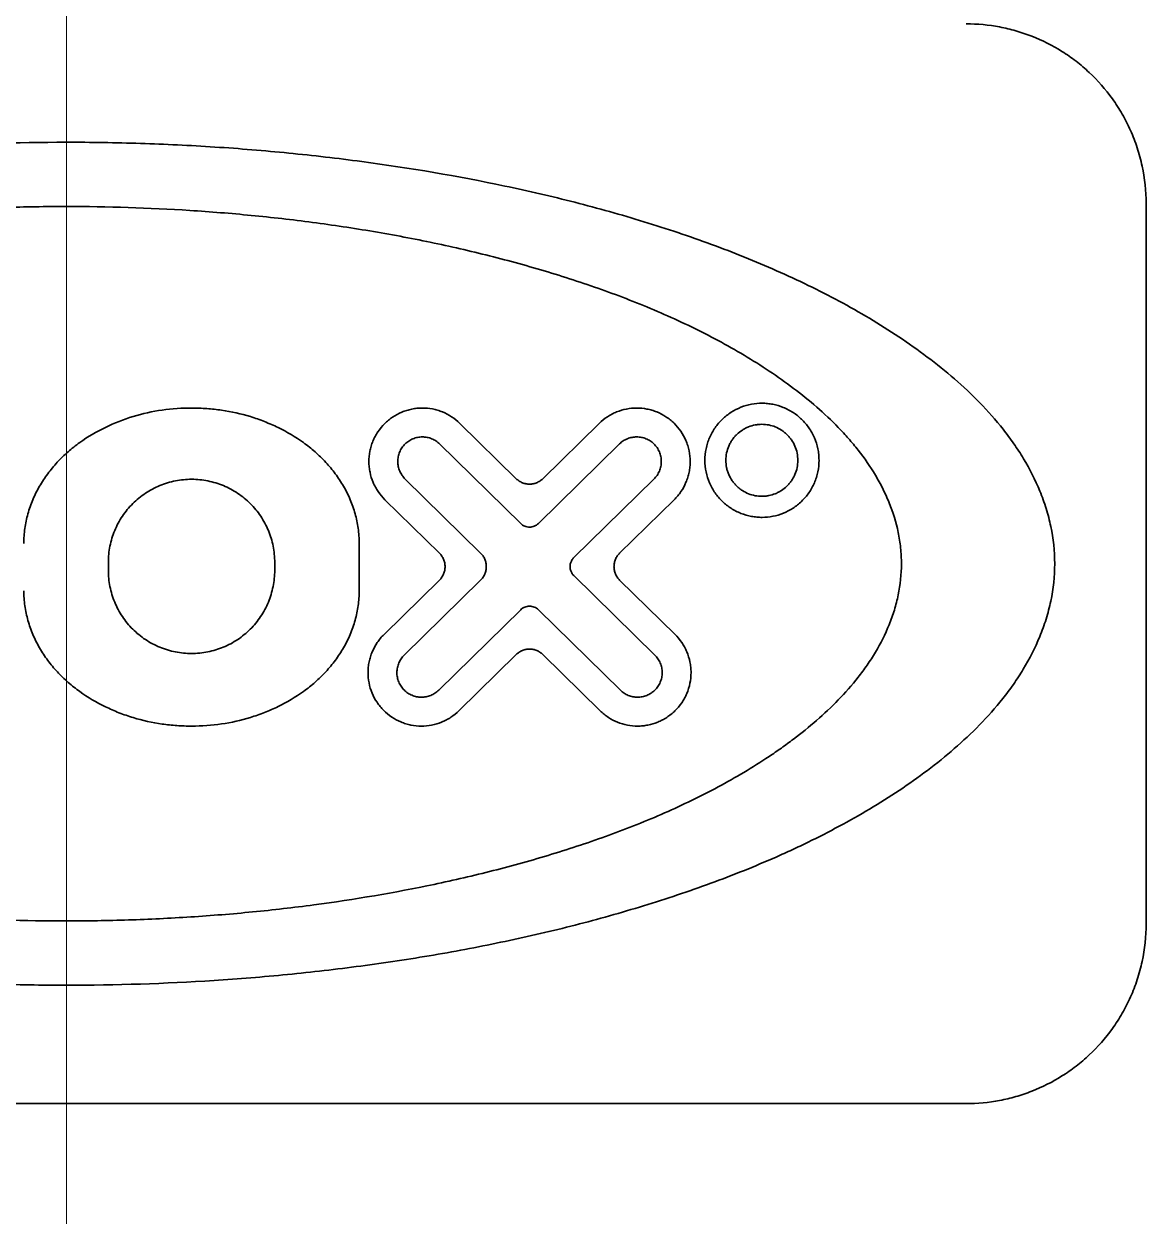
# Model space of a CAD drawing. Extents: x 6327 to 10269, y -393 to 3204.
# Drawn here: x 8708.44 to 8714.67, y 988.7 to 995.33 of the extents above; entities that cross this region are included whole.
import ezdxf

# ---------------------------------------------------------------- set-up
doc = ezdxf.new("R2010")
doc.units = 0
doc.header["$LTSCALE"] = 5
doc.layers.get('0').update_dxf_attribs({"linetype": 'CONTINUOUS', "lineweight": 0})
doc.layers.add('1', color=7, linetype='CONTINUOUS', true_color=0xffffff)

msp = doc.modelspace()

# ---------------------------------------------------------------- linework, layer by layer
at = {"color": 4}
msp.add_line((8708.6729, 1070.8261), (8708.6729, 970.8261), dxfattribs=at)
at = {"layer": '1', "color": 7, "linetype": 'Continuous', "lineweight": 35}
for p, q in [((8714.6729, 994.3261), (8714.6729, 990.3261)), ((8710.8593, 993.1062), (8711.1731, 992.7983)), ((8711.3202, 992.7983), (8711.634, 993.1062)), ((8711.1976, 992.5496), (8710.7469, 992.9917)), ((8711.7464, 992.9917), (8711.2957, 992.5496)), ((8710.5554, 992.7964), (8710.975, 992.3849)), ((8711.4929, 992.3599), (8711.9379, 992.7964)), ((8710.7459, 992.3849), (8710.4431, 992.6819)), ((8712.0502, 992.6819), (8711.7474, 992.3849)), ((8710.3002, 992.1762), (8710.3002, 992.439)), ((8708.9063, 992.2895), (8708.9063, 992.333)), ((8709.8306, 992.333), (8709.8306, 992.2895)), ((8710.4382, 991.9332), (8710.7459, 992.235)), ((8710.975, 992.235), (8710.5506, 991.8187)), ((8711.9427, 991.8187), (8711.4929, 992.26)), ((8711.7474, 992.235), (8712.0551, 991.9332)), ((8710.7421, 991.6235), (8711.1976, 992.0704)), ((8711.2957, 992.0704), (8711.7512, 991.6235)), ((8711.1731, 991.8216), (8710.8544, 991.509)), ((8711.6389, 991.509), (8711.3202, 991.8216)), ((8703.6729, 989.3261), (8713.6729, 989.3261))]:
    msp.add_line(p, q, dxfattribs=at)
for points, knots in [([(8714.6729, 994.3261), (8714.6729, 994.3977), (8714.6653, 994.4675), (8714.647, 994.553), (8714.6428, 994.57), (8714.6337, 994.6038), (8714.6287, 994.6207), (8714.6124, 994.6704), (8714.6, 994.7025), (8714.5722, 994.7647), (8714.5568, 994.7949), (8714.5317, 994.8387), (8714.5229, 994.8531), (8714.5047, 994.8814), (8714.4953, 994.8953), (8714.4468, 994.9628), (8714.4037, 995.0117), (8714.3449, 995.0668), (8714.3329, 995.0776), (8714.3083, 995.0985), (8714.2958, 995.1086), (8714.2578, 995.1378), (8714.2319, 995.1559), (8714.152, 995.2061), (8714.0962, 995.2343), (8714.0085, 995.2686), (8713.9789, 995.2786), (8713.9192, 995.2958), (8713.8891, 995.3029), (8713.7979, 995.3202), (8713.736, 995.3261), (8713.6729, 995.3261)], [0, 0, 0, 0, 0.125, 0.125, 0.15625, 0.15625, 0.1875, 0.1875, 0.25, 0.25, 0.3125, 0.3125, 0.34375, 0.34375, 0.375, 0.375, 0.5, 0.5, 0.53125, 0.53125, 0.5625, 0.5625, 0.625, 0.625, 0.75, 0.75, 0.8125, 0.8125, 0.875, 0.875, 1, 1, 1, 1]), ([(8714.1648, 992.3261), (8714.1648, 992.3968), (8714.1572, 992.4656), (8714.1361, 992.5664), (8714.1275, 992.5997), (8714.1071, 992.6654), (8714.0953, 992.698), (8714.0565, 992.7928), (8714.0259, 992.8525), (8713.9745, 992.9381), (8713.9564, 992.966), (8713.928, 993.0068), (8713.9183, 993.0203), (8713.8985, 993.047), (8713.8884, 993.0602), (8713.8371, 993.1251), (8713.7938, 993.1739), (8713.7033, 993.2669), (8713.6561, 993.311), (8713.5588, 993.3955), (8713.5085, 993.4359), (8713.4054, 993.5137), (8713.3524, 993.5511), (8713.1913, 993.6586), (8713.0806, 993.7241), (8712.8541, 993.8459), (8712.7382, 993.9022), (8712.5014, 994.0069), (8712.3806, 994.0553), (8712.196, 994.1231), (8712.1339, 994.1449), (8712.0086, 994.1869), (8711.9454, 994.2072), (8711.7551, 994.2656), (8711.6273, 994.3014), (8711.3697, 994.3673), (8711.2399, 994.3974), (8710.8479, 994.4802), (8710.5828, 994.5251), (8710.1799, 994.5789), (8710.0447, 994.5945), (8709.7726, 994.6214), (8709.6356, 994.6326), (8709.4288, 994.6461), (8709.3598, 994.65), (8709.222, 994.6567), (8709.1532, 994.6594), (8708.9468, 994.666), (8708.8095, 994.6681), (8708.3981, 994.6681), (8708.1247, 994.6595), (8707.7159, 994.633), (8707.4438, 994.6109), (8707.1726, 994.5797), (8706.9696, 994.5527), (8706.9019, 994.5431), (8706.7668, 994.5227), (8706.6996, 994.5119), (8706.4989, 994.4777), (8706.3665, 994.4525), (8706.1043, 994.3971), (8705.9745, 994.3669), (8705.7177, 994.3012), (8705.5907, 994.2656), (8705.3394, 994.1885), (8705.2152, 994.147), (8704.9698, 994.0571), (8704.8487, 994.0087), (8704.6993, 993.9428), (8704.6696, 993.9293), (8704.6104, 993.9019), (8704.5222, 993.86), (8704.4355, 993.8157), (8704.2645, 993.7238), (8704.1534, 993.6579), (8703.9921, 993.5503), (8703.9396, 993.5131), (8703.8371, 993.4358), (8703.7872, 993.3956), (8703.6904, 993.3117), (8703.6436, 993.2679), (8703.5536, 993.1757), (8703.5106, 993.1273), (8703.4494, 993.0502), (8703.4297, 993.0237), (8703.401, 992.9827), (8703.3916, 992.9688), (8703.3732, 992.9407), (8703.3643, 992.9264), (8703.3209, 992.8545), (8703.29, 992.7945), (8703.2576, 992.7154), (8703.2514, 992.6994), (8703.2396, 992.667), (8703.2341, 992.6505), (8703.2186, 992.6009), (8703.2099, 992.5674), (8703.1886, 992.466), (8703.1809, 992.3969), (8703.1809, 992.3261)], [0, 0, 0, 0, 0.015625, 0.015625, 0.023438, 0.023438, 0.03125, 0.03125, 0.046875, 0.046875, 0.054688, 0.054688, 0.058594, 0.058594, 0.0625, 0.0625, 0.078125, 0.078125, 0.09375, 0.09375, 0.109375, 0.109375, 0.125, 0.125, 0.15625, 0.15625, 0.1875, 0.1875, 0.21875, 0.21875, 0.234375, 0.234375, 0.25, 0.25, 0.28125, 0.28125, 0.3125, 0.3125, 0.375, 0.375, 0.40625, 0.40625, 0.4375, 0.4375, 0.453125, 0.453125, 0.46875, 0.46875, 0.5, 0.5, 0.5625, 0.5625, 0.59375, 0.625, 0.625, 0.640625, 0.640625, 0.65625, 0.65625, 0.6875, 0.6875, 0.71875, 0.71875, 0.75, 0.75, 0.78125, 0.78125, 0.8125, 0.8125, 0.820313, 0.820313, 0.828125, 0.84375, 0.84375, 0.875, 0.875, 0.890625, 0.890625, 0.90625, 0.90625, 0.921875, 0.921875, 0.9375, 0.9375, 0.945312, 0.945312, 0.949219, 0.949219, 0.953125, 0.953125, 0.96875, 0.96875, 0.972656, 0.972656, 0.976562, 0.976562, 0.984375, 0.984375, 1, 1, 1, 1]), ([(8704.0326, 992.3261), (8704.0326, 992.3852), (8704.0388, 992.4428), (8704.0563, 992.5277), (8704.0635, 992.5556), (8704.0804, 992.611), (8704.0902, 992.6385), (8704.1226, 992.7186), (8704.1483, 992.7692), (8704.1917, 992.842), (8704.2069, 992.8658), (8704.239, 992.9123), (8704.2559, 992.9351), (8704.308, 993.0016), (8704.3449, 993.0434), (8704.4221, 993.123), (8704.4623, 993.1608), (8704.5456, 993.2332), (8704.5886, 993.2679), (8704.6548, 993.3179), (8704.6772, 993.3343), (8704.7224, 993.3663), (8704.7452, 993.382), (8704.8601, 993.4586), (8704.9547, 993.5146), (8705.1483, 993.6185), (8705.2474, 993.6664), (8705.4494, 993.7553), (8705.5525, 993.7963), (8705.7097, 993.8537), (8705.7626, 993.8721), (8705.8692, 993.9076), (8705.9227, 993.9246), (8706.0837, 993.9737), (8706.1917, 994.0037), (8706.4093, 994.0592), (8706.5187, 994.0846), (8706.8491, 994.1542), (8707.0721, 994.1919), (8707.4103, 994.2367), (8707.5237, 994.2497), (8707.7517, 994.2721), (8707.8663, 994.2814), (8708.0392, 994.2926), (8708.097, 994.2959), (8708.2124, 994.3014), (8708.27, 994.3037), (8708.4428, 994.3092), (8708.5578, 994.311), (8708.9022, 994.311), (8709.131, 994.3039), (8709.4731, 994.2819), (8709.5869, 994.2727), (8709.8142, 994.2506), (8709.9277, 994.2377), (8710.1542, 994.2078), (8710.2672, 994.1909), (8710.4365, 994.1622), (8710.4928, 994.1521), (8710.6047, 994.1308), (8710.6604, 994.1197), (8710.8268, 994.0846), (8710.9367, 994.0591), (8711.1543, 994.0037), (8711.2622, 993.9737), (8711.4756, 993.9086), (8711.5812, 993.8736), (8711.79, 993.7976), (8711.8932, 993.7566), (8712.0459, 993.6895), (8712.0965, 993.6662), (8712.1964, 993.6177), (8712.2457, 993.5926), (8712.3919, 993.5142), (8712.4869, 993.4579), (8712.6249, 993.3657), (8712.67, 993.3338), (8712.7578, 993.2674), (8712.8007, 993.2328), (8712.8837, 993.1605), (8712.9239, 993.1228), (8712.9817, 993.0631), (8713.0006, 993.0427), (8713.0374, 993.0007), (8713.0554, 992.9791), (8713.1075, 992.9127), (8713.1395, 992.8665), (8713.1829, 992.7937), (8713.1966, 992.7689), (8713.2221, 992.7178), (8713.2341, 992.6916), (8713.2664, 992.6117), (8713.2834, 992.5569), (8713.298, 992.4861), (8713.3006, 992.4718), (8713.3051, 992.4431), (8713.307, 992.4286), (8713.3116, 992.3848), (8713.3132, 992.3555), (8713.3132, 992.3261)], [0, 0, 0, 0, 0.015625, 0.015625, 0.023437, 0.023437, 0.03125, 0.03125, 0.046875, 0.046875, 0.054687, 0.054687, 0.0625, 0.0625, 0.078125, 0.078125, 0.09375, 0.09375, 0.109375, 0.109375, 0.117187, 0.117187, 0.125, 0.125, 0.15625, 0.15625, 0.1875, 0.1875, 0.21875, 0.21875, 0.234375, 0.234375, 0.25, 0.25, 0.28125, 0.28125, 0.3125, 0.3125, 0.375, 0.375, 0.40625, 0.40625, 0.4375, 0.4375, 0.453125, 0.453125, 0.46875, 0.46875, 0.5, 0.5, 0.5625, 0.5625, 0.59375, 0.59375, 0.625, 0.625, 0.65625, 0.65625, 0.671875, 0.671875, 0.6875, 0.6875, 0.71875, 0.71875, 0.75, 0.75, 0.78125, 0.78125, 0.8125, 0.8125, 0.828125, 0.828125, 0.84375, 0.84375, 0.875, 0.875, 0.890625, 0.890625, 0.90625, 0.90625, 0.921875, 0.921875, 0.929688, 0.929688, 0.9375, 0.9375, 0.953125, 0.953125, 0.960938, 0.960938, 0.96875, 0.96875, 0.984375, 0.984375, 0.988281, 0.988281, 0.992188, 0.992188, 1, 1, 1, 1]), ([(8708.4367, 992.439), (8708.4367, 992.467), (8708.4387, 992.4947), (8708.4463, 992.5494), (8708.4519, 992.5764), (8708.4629, 992.6165), (8708.4671, 992.6297), (8708.4763, 992.6561), (8708.4813, 992.6692), (8708.4975, 992.7076), (8708.5099, 992.7323), (8708.5375, 992.7801), (8708.5528, 992.8033), (8708.5778, 992.8369), (8708.5864, 992.8479), (8708.6042, 992.8692), (8708.6316, 992.9005), (8708.6613, 992.9295), (8708.6925, 992.9569), (8708.7031, 992.9658), (8708.7249, 992.983), (8708.7361, 992.9914), (8708.7927, 993.032), (8708.8404, 993.0598), (8708.9394, 993.1078), (8708.9908, 993.128), (8709.1507, 993.1767), (8709.2597, 993.1914), (8709.3986, 993.1912), (8709.4262, 993.1902), (8709.4811, 993.1862), (8709.563, 993.1774), (8709.6432, 993.1595), (8709.7223, 993.1352), (8709.7485, 993.126), (8709.7999, 993.1057), (8709.825, 993.0946), (8709.8987, 993.0586), (8709.9458, 993.0309), (8710.0125, 992.983), (8710.0341, 992.9659), (8710.0654, 992.9384), (8710.0757, 992.9289), (8710.0955, 992.9095), (8710.1052, 992.8996), (8710.1332, 992.8692), (8710.1509, 992.848), (8710.1838, 992.8037), (8710.199, 992.7807), (8710.22, 992.7444), (8710.2266, 992.7321), (8710.239, 992.7073), (8710.2448, 992.6947), (8710.2609, 992.6566), (8710.27, 992.6307), (8710.2847, 992.5776), (8710.2904, 992.5505), (8710.2962, 992.509), (8710.2977, 992.495), (8710.2997, 992.467), (8710.3002, 992.453), (8710.3002, 992.439)], [0, 0, 0, 0, 0.03125, 0.03125, 0.0625, 0.0625, 0.078125, 0.078125, 0.09375, 0.09375, 0.125, 0.125, 0.15625, 0.15625, 0.171875, 0.171875, 0.1875, 0.21875, 0.21875, 0.234375, 0.234375, 0.25, 0.25, 0.3125, 0.3125, 0.375, 0.375, 0.5, 0.5, 0.53125, 0.53125, 0.5625, 0.625, 0.625, 0.65625, 0.65625, 0.6875, 0.6875, 0.75, 0.75, 0.78125, 0.78125, 0.796875, 0.796875, 0.8125, 0.8125, 0.84375, 0.84375, 0.875, 0.875, 0.890625, 0.890625, 0.90625, 0.90625, 0.9375, 0.9375, 0.96875, 0.96875, 0.984375, 0.984375, 1, 1, 1, 1]), ([(8710.4431, 992.6819), (8710.4291, 992.6957), (8710.4166, 992.7106), (8710.4002, 992.7347), (8710.3951, 992.743), (8710.3857, 992.7603), (8710.3814, 992.7692), (8710.3699, 992.7962), (8710.3641, 992.8148), (8710.3582, 992.8436), (8710.3567, 992.8534), (8710.3546, 992.873), (8710.3541, 992.8828), (8710.3539, 992.9121), (8710.3558, 992.9315), (8710.3614, 992.9606), (8710.3638, 992.9702), (8710.3694, 992.9889), (8710.3759, 993.0073), (8710.3842, 993.025), (8710.3934, 993.0423), (8710.3985, 993.0508), (8710.4148, 993.0752), (8710.4271, 993.0902), (8710.4477, 993.1108), (8710.455, 993.1174), (8710.4701, 993.1299), (8710.4779, 993.1357), (8710.5021, 993.1518), (8710.5191, 993.1609), (8710.546, 993.1721), (8710.5552, 993.1754), (8710.5737, 993.1811), (8710.5924, 993.1858), (8710.6114, 993.1887), (8710.6305, 993.1907), (8710.6402, 993.1912), (8710.6693, 993.1913), (8710.6884, 993.1895), (8710.7167, 993.1841), (8710.7261, 993.1818), (8710.7446, 993.1763), (8710.7538, 993.1731), (8710.7806, 993.1622), (8710.7976, 993.1533), (8710.83, 993.1322), (8710.8453, 993.1199), (8710.8593, 993.1062)], [0, 0, 0, 0, 0.0625, 0.0625, 0.09375, 0.09375, 0.125, 0.125, 0.1875, 0.1875, 0.21875, 0.21875, 0.25, 0.25, 0.3125, 0.3125, 0.34375, 0.34375, 0.375, 0.40625, 0.40625, 0.4375, 0.4375, 0.5, 0.5, 0.53125, 0.53125, 0.5625, 0.5625, 0.625, 0.625, 0.65625, 0.65625, 0.6875, 0.71875, 0.71875, 0.75, 0.75, 0.8125, 0.8125, 0.84375, 0.84375, 0.875, 0.875, 0.9375, 0.9375, 1, 1, 1, 1]), ([(8711.634, 993.1062), (8711.6481, 993.12), (8711.6632, 993.1321), (8711.6874, 993.1479), (8711.6957, 993.1528), (8711.7128, 993.1618), (8711.7216, 993.1659), (8711.7484, 993.1767), (8711.7667, 993.1821), (8711.8041, 993.1894), (8711.8234, 993.1912), (8711.8614, 993.1912), (8711.8802, 993.1894), (8711.9082, 993.1839), (8711.9176, 993.1816), (8711.9359, 993.1762), (8711.9449, 993.173), (8711.9713, 993.1623), (8711.9882, 993.1535), (8712.0125, 993.1377), (8712.0204, 993.132), (8712.0354, 993.1199), (8712.0426, 993.1136), (8712.0633, 993.0934), (8712.0759, 993.0786), (8712.0982, 993.046), (8712.1077, 993.0288), (8712.1192, 993.0017), (8712.1227, 992.9925), (8712.1286, 992.9735), (8712.1311, 992.9638), (8712.1372, 992.9345), (8712.1392, 992.9148), (8712.1393, 992.885), (8712.1388, 992.8749), (8712.1369, 992.855), (8712.1339, 992.8353), (8712.129, 992.8161), (8712.1232, 992.7972), (8712.1198, 992.7878), (8712.1082, 992.7603), (8712.0988, 992.7431), (8712.0768, 992.7108), (8712.0642, 992.6956), (8712.0502, 992.6819)], [0, 0, 0, 0, 0.0625, 0.0625, 0.09375, 0.09375, 0.125, 0.125, 0.1875, 0.1875, 0.25, 0.25, 0.3125, 0.3125, 0.34375, 0.34375, 0.375, 0.375, 0.4375, 0.4375, 0.46875, 0.46875, 0.5, 0.5, 0.5625, 0.5625, 0.625, 0.625, 0.65625, 0.65625, 0.6875, 0.6875, 0.75, 0.75, 0.78125, 0.78125, 0.8125, 0.84375, 0.84375, 0.875, 0.875, 0.9375, 0.9375, 1, 1, 1, 1]), ([(8712.221, 992.9008), (8712.221, 992.9225), (8712.2232, 992.9438), (8712.2297, 992.9752), (8712.2324, 992.9856), (8712.2388, 993.0061), (8712.2426, 993.0162), (8712.2552, 993.0455), (8712.2654, 993.064), (8712.2835, 993.0901), (8712.29, 993.0985), (8712.3036, 993.1144), (8712.3179, 993.1296), (8712.3335, 993.1432), (8712.3497, 993.156), (8712.3582, 993.1621), (8712.3843, 993.1788), (8712.4024, 993.188), (8712.4401, 993.203), (8712.4599, 993.2087), (8712.4994, 993.2161), (8712.5193, 993.2179), (8712.5494, 993.2178), (8712.5596, 993.2173), (8712.5796, 993.2153), (8712.5895, 993.2138), (8712.6189, 993.208), (8712.638, 993.2023), (8712.6662, 993.191), (8712.6755, 993.1867), (8712.6934, 993.1773), (8712.7022, 993.1722), (8712.7276, 993.1557), (8712.7436, 993.1431), (8712.766, 993.1214), (8712.7731, 993.1138), (8712.7865, 993.098), (8712.7991, 993.0816), (8712.8102, 993.0639), (8712.8204, 993.0455), (8712.8251, 993.0359), (8712.8378, 993.0065), (8712.8441, 992.9862), (8712.8507, 992.9549), (8712.8523, 992.9443), (8712.8545, 992.9228), (8712.8551, 992.9119), (8712.8551, 992.8793), (8712.853, 992.858), (8712.8465, 992.8266), (8712.8438, 992.8162), (8712.8374, 992.7957), (8712.8337, 992.7856), (8712.8212, 992.7564), (8712.811, 992.738), (8712.7931, 992.712), (8712.7866, 992.7037), (8712.7732, 992.6878), (8712.7591, 992.6727), (8712.7437, 992.6592), (8712.7276, 992.6464), (8712.7192, 992.6403), (8712.6935, 992.6237), (8712.6756, 992.6144), (8712.6382, 992.5993), (8712.6187, 992.5934), (8712.5794, 992.5857), (8712.5595, 992.5838), (8712.5294, 992.5836), (8712.5192, 992.5841), (8712.4991, 992.5859), (8712.4892, 992.5873), (8712.4596, 992.5929), (8712.4403, 992.5984), (8712.4119, 992.6097), (8712.4025, 992.614), (8712.3843, 992.6233), (8712.3754, 992.6284), (8712.3496, 992.6449), (8712.3334, 992.6577), (8712.3108, 992.6794), (8712.3036, 992.6871), (8712.29, 992.703), (8712.2772, 992.7196), (8712.2661, 992.7374), (8712.2558, 992.7559), (8712.2511, 992.7656), (8712.2383, 992.7951), (8712.2319, 992.8154), (8712.2233, 992.8573), (8712.221, 992.879), (8712.221, 992.9008)], [0, 0, 0, 0, 0.03125, 0.03125, 0.046875, 0.046875, 0.0625, 0.0625, 0.09375, 0.09375, 0.109375, 0.109375, 0.125, 0.140625, 0.140625, 0.15625, 0.15625, 0.1875, 0.1875, 0.21875, 0.21875, 0.25, 0.25, 0.265625, 0.265625, 0.28125, 0.28125, 0.3125, 0.3125, 0.328125, 0.328125, 0.34375, 0.34375, 0.375, 0.375, 0.390625, 0.390625, 0.40625, 0.421875, 0.421875, 0.4375, 0.4375, 0.46875, 0.46875, 0.484375, 0.484375, 0.5, 0.5, 0.53125, 0.53125, 0.546875, 0.546875, 0.5625, 0.5625, 0.59375, 0.59375, 0.609375, 0.609375, 0.625, 0.640625, 0.640625, 0.65625, 0.65625, 0.6875, 0.6875, 0.71875, 0.71875, 0.75, 0.75, 0.765625, 0.765625, 0.78125, 0.78125, 0.8125, 0.8125, 0.828125, 0.828125, 0.84375, 0.84375, 0.875, 0.875, 0.890625, 0.890625, 0.90625, 0.921875, 0.921875, 0.9375, 0.9375, 0.96875, 0.96875, 1, 1, 1, 1]), ([(8712.3374, 992.9008), (8712.3374, 992.8871), (8712.3388, 992.8736), (8712.3429, 992.8538), (8712.3446, 992.8473), (8712.3487, 992.8343), (8712.351, 992.828), (8712.359, 992.8095), (8712.3654, 992.7978), (8712.3768, 992.7814), (8712.3809, 992.7761), (8712.3895, 992.766), (8712.3985, 992.7565), (8712.4083, 992.7479), (8712.4185, 992.7398), (8712.4239, 992.736), (8712.4402, 992.7255), (8712.4516, 992.7196), (8712.4754, 992.7102), (8712.4878, 992.7066), (8712.5127, 992.7019), (8712.5253, 992.7007), (8712.5443, 992.7008), (8712.5507, 992.7011), (8712.5633, 992.7023), (8712.5696, 992.7033), (8712.5881, 992.7069), (8712.6002, 992.7104), (8712.618, 992.7176), (8712.6239, 992.7203), (8712.6353, 992.7262), (8712.6408, 992.7294), (8712.6569, 992.7398), (8712.667, 992.7478), (8712.6811, 992.7615), (8712.6856, 992.7663), (8712.6941, 992.7763), (8712.7021, 992.7867), (8712.7091, 992.7978), (8712.7155, 992.8095), (8712.7185, 992.8155), (8712.7265, 992.8341), (8712.7305, 992.8469), (8712.736, 992.8732), (8712.7374, 992.8869), (8712.7374, 992.9143), (8712.7361, 992.9278), (8712.7306, 992.9542), (8712.7265, 992.9672), (8712.716, 992.9918), (8712.7096, 993.0035), (8712.6982, 993.0199), (8712.6942, 993.0251), (8712.6857, 993.0352), (8712.6768, 993.0447), (8712.667, 993.0532), (8712.6568, 993.0613), (8712.6515, 993.0651), (8712.6353, 993.0757), (8712.624, 993.0815), (8712.6004, 993.091), (8712.588, 993.0947), (8712.5632, 993.0995), (8712.5506, 993.1007), (8712.5316, 993.1008), (8712.5252, 993.1005), (8712.5126, 993.0993), (8712.5063, 993.0984), (8712.4877, 993.0949), (8712.4755, 993.0914), (8712.4576, 993.0842), (8712.4517, 993.0816), (8712.4402, 993.0757), (8712.4346, 993.0724), (8712.4184, 993.062), (8712.4082, 993.054), (8712.394, 993.0403), (8712.3894, 993.0354), (8712.3809, 993.0254), (8712.3729, 993.015), (8712.3658, 993.0037), (8712.3594, 992.9921), (8712.3564, 992.986), (8712.3484, 992.9674), (8712.3443, 992.9546), (8712.3389, 992.9282), (8712.3374, 992.9145), (8712.3374, 992.9008)], [0, 0, 0, 0, 0.03125, 0.03125, 0.046875, 0.046875, 0.0625, 0.0625, 0.09375, 0.09375, 0.109375, 0.109375, 0.125, 0.140625, 0.140625, 0.15625, 0.15625, 0.1875, 0.1875, 0.21875, 0.21875, 0.25, 0.25, 0.265625, 0.265625, 0.28125, 0.28125, 0.3125, 0.3125, 0.328125, 0.328125, 0.34375, 0.34375, 0.375, 0.375, 0.390625, 0.390625, 0.40625, 0.421875, 0.421875, 0.4375, 0.4375, 0.46875, 0.46875, 0.5, 0.5, 0.53125, 0.53125, 0.5625, 0.5625, 0.59375, 0.59375, 0.609375, 0.609375, 0.625, 0.640625, 0.640625, 0.65625, 0.65625, 0.6875, 0.6875, 0.71875, 0.71875, 0.75, 0.75, 0.765625, 0.765625, 0.78125, 0.78125, 0.8125, 0.8125, 0.828125, 0.828125, 0.84375, 0.84375, 0.875, 0.875, 0.890625, 0.890625, 0.90625, 0.921875, 0.921875, 0.9375, 0.9375, 0.96875, 0.96875, 1, 1, 1, 1]), ([(8710.7469, 992.9917), (8710.7405, 992.998), (8710.7336, 993.0036), (8710.7224, 993.0109), (8710.7186, 993.0131), (8710.7107, 993.0172), (8710.7066, 993.0191), (8710.6942, 993.0241), (8710.6858, 993.0266), (8710.6684, 993.03), (8710.6594, 993.0308), (8710.6417, 993.0308), (8710.6329, 993.0299), (8710.6198, 993.0272), (8710.6155, 993.0261), (8710.6069, 993.0235), (8710.6028, 993.022), (8710.5905, 993.0169), (8710.5827, 993.0127), (8710.5677, 993.0027), (8710.5608, 992.997), (8710.5514, 992.9876), (8710.5483, 992.9843), (8710.5426, 992.9773), (8710.5399, 992.9737), (8710.5324, 992.9625), (8710.5282, 992.9546), (8710.5214, 992.9379), (8710.5187, 992.9292), (8710.5153, 992.9115), (8710.5144, 992.9026), (8710.5145, 992.889), (8710.5147, 992.8844), (8710.5157, 992.8754), (8710.517, 992.8665), (8710.5193, 992.8578), (8710.5219, 992.8492), (8710.5235, 992.8449), (8710.5288, 992.8324), (8710.5331, 992.8246), (8710.5432, 992.8098), (8710.549, 992.8028), (8710.5554, 992.7964)], [0, 0, 0, 0, 0.0625, 0.0625, 0.09375, 0.09375, 0.125, 0.125, 0.1875, 0.1875, 0.25, 0.25, 0.3125, 0.3125, 0.34375, 0.34375, 0.375, 0.375, 0.4375, 0.4375, 0.5, 0.5, 0.53125, 0.53125, 0.5625, 0.5625, 0.625, 0.625, 0.6875, 0.6875, 0.75, 0.75, 0.78125, 0.78125, 0.8125, 0.84375, 0.84375, 0.875, 0.875, 0.9375, 0.9375, 1, 1, 1, 1]), ([(8711.9379, 992.7964), (8711.9443, 992.8028), (8711.95, 992.8096), (8711.9576, 992.8208), (8711.96, 992.8246), (8711.9643, 992.8326), (8711.9663, 992.8367), (8711.9716, 992.8493), (8711.9743, 992.858), (8711.977, 992.8714), (8711.9777, 992.876), (8711.9786, 992.8851), (8711.9789, 992.8897), (8711.9788, 992.9034), (8711.9779, 992.9125), (8711.9742, 992.9305), (8711.9715, 992.9392), (8711.9644, 992.9559), (8711.96, 992.964), (8711.9498, 992.9788), (8711.944, 992.9857), (8711.9344, 992.9951), (8711.931, 992.998), (8711.9241, 993.0036), (8711.9205, 993.0062), (8711.9094, 993.0134), (8711.9015, 993.0175), (8711.8851, 993.0242), (8711.8768, 993.0266), (8711.8596, 993.03), (8711.8508, 993.0308), (8711.8333, 993.0308), (8711.8246, 993.03), (8711.8074, 993.0266), (8711.7989, 993.0241), (8711.7826, 993.0175), (8711.7748, 993.0134), (8711.7599, 993.0037), (8711.7528, 992.998), (8711.7464, 992.9917)], [0, 0, 0, 0, 0.0625, 0.0625, 0.09375, 0.09375, 0.125, 0.125, 0.1875, 0.1875, 0.21875, 0.21875, 0.25, 0.25, 0.3125, 0.3125, 0.375, 0.375, 0.4375, 0.4375, 0.5, 0.5, 0.53125, 0.53125, 0.5625, 0.5625, 0.625, 0.625, 0.6875, 0.6875, 0.75, 0.75, 0.8125, 0.8125, 0.875, 0.875, 0.9375, 0.9375, 1, 1, 1, 1]), ([(8709.8306, 992.333), (8709.8306, 992.3636), (8709.8276, 992.3937), (8709.8188, 992.438), (8709.8151, 992.4527), (8709.8063, 992.4817), (8709.8012, 992.4962), (8709.7837, 992.5381), (8709.7695, 992.5647), (8709.7444, 992.6023), (8709.7353, 992.6146), (8709.716, 992.6381), (8709.7058, 992.6493), (8709.6739, 992.6812), (8709.6506, 992.7003), (8709.6128, 992.7256), (8709.5997, 992.7335), (8709.5731, 992.7477), (8709.5459, 992.7606), (8709.5176, 992.7708), (8709.4887, 992.7796), (8709.4739, 992.7833), (8709.4292, 992.7922), (8709.3993, 992.7952), (8709.3541, 992.7953), (8709.339, 992.7945), (8709.3087, 992.7916), (8709.2937, 992.7894), (8709.2492, 992.7806), (8709.2204, 992.7719), (8709.1784, 992.7546), (8709.1645, 992.7481), (8709.1377, 992.7338), (8709.1248, 992.7261), (8709.0872, 992.701), (8709.0638, 992.6819), (8709.0205, 992.6388), (8709.0013, 992.6154), (8708.9762, 992.5779), (8708.9684, 992.565), (8708.954, 992.5382), (8708.9474, 992.5243), (8708.93, 992.4823), (8708.9212, 992.4535), (8708.9123, 992.409), (8708.91, 992.394), (8708.907, 992.3636), (8708.9063, 992.3483), (8708.9063, 992.333)], [0, 0, 0, 0, 0.0625, 0.0625, 0.09375, 0.09375, 0.125, 0.125, 0.1875, 0.1875, 0.21875, 0.21875, 0.25, 0.25, 0.3125, 0.3125, 0.34375, 0.34375, 0.375, 0.40625, 0.40625, 0.4375, 0.4375, 0.5, 0.5, 0.53125, 0.53125, 0.5625, 0.5625, 0.625, 0.625, 0.65625, 0.65625, 0.6875, 0.6875, 0.75, 0.75, 0.8125, 0.8125, 0.84375, 0.84375, 0.875, 0.875, 0.9375, 0.9375, 0.96875, 0.96875, 1, 1, 1, 1]), ([(8711.1731, 992.7983), (8711.1781, 992.7935), (8711.1834, 992.7892), (8711.1947, 992.7818), (8711.2008, 992.7786), (8711.2134, 992.7735), (8711.2199, 992.7715), (8711.2331, 992.769), (8711.2399, 992.7683), (8711.2534, 992.7683), (8711.2601, 992.7689), (8711.2734, 992.7715), (8711.2799, 992.7735), (8711.2924, 992.7786), (8711.2984, 992.7817), (8711.3099, 992.7892), (8711.3152, 992.7935), (8711.3202, 992.7983)], [0, 0, 0, 0, 0.125, 0.125, 0.25, 0.25, 0.375, 0.375, 0.5, 0.5, 0.625, 0.625, 0.75, 0.75, 0.875, 0.875, 1, 1, 1, 1]), ([(8711.2957, 992.5496), (8711.2924, 992.5464), (8711.2888, 992.5435), (8711.2813, 992.5386), (8711.2772, 992.5364), (8711.2689, 992.533), (8711.2646, 992.5317), (8711.2557, 992.53), (8711.2512, 992.5296), (8711.2422, 992.5296), (8711.2377, 992.53), (8711.2289, 992.5317), (8711.2245, 992.533), (8711.212, 992.5381), (8711.2042, 992.5431), (8711.1976, 992.5496)], [0, 0, 0, 0, 0.125, 0.125, 0.25, 0.25, 0.375, 0.375, 0.5, 0.5, 0.625, 0.625, 0.75, 0.75, 1, 1, 1, 1]), ([(8710.7459, 992.235), (8710.7509, 992.2399), (8710.7553, 992.2452), (8710.7631, 992.2566), (8710.7664, 992.2628), (8710.7718, 992.2756), (8710.7739, 992.2823), (8710.7767, 992.2959), (8710.7774, 992.303), (8710.7774, 992.3169), (8710.7767, 992.3238), (8710.7739, 992.3376), (8710.7719, 992.3442), (8710.7665, 992.357), (8710.7631, 992.3632), (8710.7553, 992.3747), (8710.7509, 992.38), (8710.7459, 992.3849)], [0, 0, 0, 0, 0.125, 0.125, 0.25, 0.25, 0.375, 0.375, 0.5, 0.5, 0.625, 0.625, 0.75, 0.75, 0.875, 0.875, 1, 1, 1, 1]), ([(8710.975, 992.3849), (8710.9799, 992.3801), (8710.9844, 992.3748), (8710.9921, 992.3633), (8710.9955, 992.3572), (8711.0009, 992.3443), (8711.003, 992.3377), (8711.0057, 992.324), (8711.0064, 992.317), (8711.0064, 992.3031), (8711.0058, 992.2961), (8711.003, 992.2823), (8711.0009, 992.2757), (8710.9956, 992.2629), (8710.9922, 992.2567), (8710.9844, 992.2452), (8710.9799, 992.2399), (8710.975, 992.235)], [0, 0, 0, 0, 0.125, 0.125, 0.25, 0.25, 0.375, 0.375, 0.5, 0.5, 0.625, 0.625, 0.75, 0.75, 0.875, 0.875, 1, 1, 1, 1]), ([(8711.7474, 992.3849), (8711.7425, 992.3801), (8711.7381, 992.3748), (8711.7303, 992.3634), (8711.7269, 992.3573), (8711.7215, 992.3444), (8711.7195, 992.3378), (8711.7167, 992.3241), (8711.7159, 992.317), (8711.7159, 992.303), (8711.7166, 992.2961), (8711.7194, 992.2822), (8711.7215, 992.2756), (8711.7269, 992.2628), (8711.7303, 992.2566), (8711.7381, 992.2451), (8711.7425, 992.2399), (8711.7474, 992.235)], [0, 0, 0, 0, 0.125, 0.125, 0.25, 0.25, 0.375, 0.375, 0.5, 0.5, 0.625, 0.625, 0.75, 0.75, 0.875, 0.875, 1, 1, 1, 1]), ([(8703.1809, 992.3261), (8703.1809, 992.2555), (8703.1886, 992.1866), (8703.2097, 992.0858), (8703.2183, 992.0525), (8703.2387, 991.9868), (8703.2504, 991.9542), (8703.2892, 991.8594), (8703.3198, 991.7997), (8703.3713, 991.7141), (8703.3894, 991.6862), (8703.4178, 991.6454), (8703.4275, 991.6319), (8703.4473, 991.6052), (8703.4574, 991.592), (8703.5086, 991.5271), (8703.552, 991.4783), (8703.6425, 991.3854), (8703.6897, 991.3413), (8703.787, 991.2568), (8703.8372, 991.2163), (8703.9404, 991.1385), (8703.9934, 991.1011), (8704.1545, 990.9936), (8704.2651, 990.9281), (8704.4917, 990.8063), (8704.6076, 990.7501), (8704.8444, 990.6453), (8704.9652, 990.5969), (8705.1498, 990.5291), (8705.2119, 990.5073), (8705.3372, 990.4653), (8705.4004, 990.445), (8705.5907, 990.3866), (8705.7185, 990.3508), (8705.9761, 990.2849), (8706.1059, 990.2548), (8706.4979, 990.172), (8706.7629, 990.1271), (8707.1658, 990.0734), (8707.301, 990.0577), (8707.5732, 990.0308), (8707.7102, 990.0196), (8707.917, 990.0061), (8707.986, 990.0022), (8708.1238, 989.9956), (8708.1926, 989.9928), (8708.399, 989.9862), (8708.5363, 989.9841), (8708.9477, 989.9841), (8709.2211, 989.9927), (8709.6299, 990.0192), (8709.902, 990.0414), (8710.1732, 990.0725), (8710.3763, 990.0995), (8710.444, 990.1091), (8710.579, 990.1295), (8710.6463, 990.1403), (8710.8469, 990.1745), (8710.9793, 990.1998), (8711.2415, 990.2551), (8711.3713, 990.2853), (8711.628, 990.3511), (8711.7551, 990.3866), (8712.0063, 990.4637), (8712.1305, 990.5052), (8712.3759, 990.5951), (8712.4971, 990.6435), (8712.6465, 990.7095), (8712.6762, 990.7229), (8712.7354, 990.7504), (8712.8236, 990.7923), (8712.9102, 990.8365), (8713.0242, 990.8978), (8713.0805, 990.9296), (8713.1914, 990.9958), (8713.2461, 991.0302), (8713.3536, 991.102), (8713.4062, 991.1391), (8713.5087, 991.2165), (8713.5586, 991.2566), (8713.6553, 991.3406), (8713.7022, 991.3843), (8713.7921, 991.4765), (8713.8352, 991.5249), (8713.8963, 991.602), (8713.9161, 991.6285), (8713.9448, 991.6695), (8713.9542, 991.6834), (8713.9725, 991.7116), (8713.9815, 991.7258), (8714.0249, 991.7977), (8714.0557, 991.8578), (8714.0882, 991.9368), (8714.0944, 991.9528), (8714.1061, 991.9852), (8714.1117, 992.0017), (8714.1271, 992.0513), (8714.1359, 992.0848), (8714.1572, 992.1862), (8714.1648, 992.2553), (8714.1648, 992.3261)], [0, 0, 0, 0, 0.015625, 0.015625, 0.023438, 0.023438, 0.03125, 0.03125, 0.046875, 0.046875, 0.054688, 0.054688, 0.058594, 0.058594, 0.0625, 0.0625, 0.078125, 0.078125, 0.09375, 0.09375, 0.109375, 0.109375, 0.125, 0.125, 0.15625, 0.15625, 0.1875, 0.1875, 0.21875, 0.21875, 0.234375, 0.234375, 0.25, 0.25, 0.28125, 0.28125, 0.3125, 0.3125, 0.375, 0.375, 0.40625, 0.40625, 0.4375, 0.4375, 0.453125, 0.453125, 0.46875, 0.46875, 0.5, 0.5, 0.5625, 0.5625, 0.59375, 0.625, 0.625, 0.640625, 0.640625, 0.65625, 0.65625, 0.6875, 0.6875, 0.71875, 0.71875, 0.75, 0.75, 0.78125, 0.78125, 0.8125, 0.8125, 0.820312, 0.820312, 0.828125, 0.84375, 0.84375, 0.859375, 0.859375, 0.875, 0.875, 0.890625, 0.890625, 0.90625, 0.90625, 0.921875, 0.921875, 0.9375, 0.9375, 0.945312, 0.945312, 0.949219, 0.949219, 0.953125, 0.953125, 0.96875, 0.96875, 0.972656, 0.972656, 0.976562, 0.976562, 0.984375, 0.984375, 1, 1, 1, 1]), ([(8713.3132, 992.3261), (8713.3132, 992.2671), (8713.3069, 992.2094), (8713.2895, 992.1246), (8713.2823, 992.0966), (8713.2653, 992.0412), (8713.2555, 992.0137), (8713.2231, 991.9337), (8713.1975, 991.883), (8713.1541, 991.8102), (8713.1388, 991.7865), (8713.1068, 991.74), (8713.0899, 991.7171), (8713.0377, 991.6506), (8713.0009, 991.6088), (8712.9237, 991.5293), (8712.8834, 991.4915), (8712.8002, 991.419), (8712.7572, 991.3843), (8712.691, 991.3343), (8712.6686, 991.3179), (8712.6234, 991.2859), (8712.6006, 991.2702), (8712.4857, 991.1936), (8712.3911, 991.1376), (8712.1975, 991.0337), (8712.0984, 990.9859), (8711.8963, 990.8969), (8711.7933, 990.8559), (8711.636, 990.7986), (8711.5832, 990.7802), (8711.4766, 990.7447), (8711.4231, 990.7276), (8711.2621, 990.6785), (8711.154, 990.6485), (8710.9365, 990.593), (8710.827, 990.5677), (8710.4966, 990.498), (8710.2737, 990.4603), (8709.9355, 990.4155), (8709.8221, 990.4025), (8709.5941, 990.3801), (8709.4794, 990.3708), (8709.3065, 990.3596), (8709.2487, 990.3564), (8709.1334, 990.3508), (8709.0757, 990.3485), (8708.903, 990.343), (8708.788, 990.3412), (8708.4436, 990.3412), (8708.2148, 990.3484), (8707.8727, 990.3703), (8707.7588, 990.3795), (8707.5316, 990.4016), (8707.4181, 990.4146), (8707.1916, 990.4444), (8707.0785, 990.4613), (8706.9093, 990.49), (8706.853, 990.5001), (8706.7411, 990.5214), (8706.6854, 990.5325), (8706.519, 990.5676), (8706.4091, 990.5931), (8706.1914, 990.6486), (8706.0836, 990.6786), (8705.8702, 990.7436), (8705.7646, 990.7786), (8705.5557, 990.8546), (8705.4525, 990.8956), (8705.2998, 990.9627), (8705.2493, 990.9861), (8705.1494, 991.0345), (8705.1001, 991.0596), (8704.9539, 991.1381), (8704.8589, 991.1943), (8704.7209, 991.2865), (8704.6758, 991.3184), (8704.5879, 991.3848), (8704.5451, 991.4194), (8704.4621, 991.4917), (8704.4219, 991.5294), (8704.3641, 991.5891), (8704.3452, 991.6095), (8704.3084, 991.6515), (8704.2904, 991.6731), (8704.2383, 991.7395), (8704.2062, 991.7857), (8704.1629, 991.8585), (8704.1492, 991.8834), (8704.1236, 991.9344), (8704.1117, 991.9607), (8704.0794, 992.0406), (8704.0624, 992.0954), (8704.0477, 992.1661), (8704.0451, 992.1804), (8704.0406, 992.2091), (8704.0387, 992.2237), (8704.0341, 992.2674), (8704.0326, 992.2967), (8704.0326, 992.3261)], [0, 0, 0, 0, 0.015625, 0.015625, 0.023437, 0.023437, 0.03125, 0.03125, 0.046875, 0.046875, 0.054687, 0.054687, 0.0625, 0.0625, 0.078125, 0.078125, 0.09375, 0.09375, 0.109375, 0.109375, 0.117187, 0.117187, 0.125, 0.125, 0.15625, 0.15625, 0.1875, 0.1875, 0.21875, 0.21875, 0.234375, 0.234375, 0.25, 0.25, 0.28125, 0.28125, 0.3125, 0.3125, 0.375, 0.375, 0.40625, 0.40625, 0.4375, 0.4375, 0.453125, 0.453125, 0.46875, 0.46875, 0.5, 0.5, 0.5625, 0.5625, 0.59375, 0.59375, 0.625, 0.625, 0.65625, 0.65625, 0.671875, 0.671875, 0.6875, 0.6875, 0.71875, 0.71875, 0.75, 0.75, 0.78125, 0.78125, 0.8125, 0.8125, 0.828125, 0.828125, 0.84375, 0.84375, 0.875, 0.875, 0.890625, 0.890625, 0.90625, 0.90625, 0.921875, 0.921875, 0.929688, 0.929688, 0.9375, 0.9375, 0.953125, 0.953125, 0.960938, 0.960938, 0.96875, 0.96875, 0.984375, 0.984375, 0.988281, 0.988281, 0.992188, 0.992188, 1, 1, 1, 1]), ([(8708.9063, 992.2895), (8708.9063, 992.2589), (8708.9093, 992.2288), (8708.9181, 992.1845), (8708.9218, 992.1698), (8708.9306, 992.1408), (8708.9357, 992.1263), (8708.9532, 992.0843), (8708.9674, 992.0577), (8708.9926, 992.02), (8709.0017, 992.0078), (8709.0211, 991.9842), (8709.0312, 991.973), (8709.0633, 991.941), (8709.0866, 991.9219), (8709.1245, 991.8966), (8709.1377, 991.8887), (8709.1644, 991.8745), (8709.1916, 991.8616), (8709.22, 991.8515), (8709.2489, 991.8427), (8709.2638, 991.839), (8709.3085, 991.8302), (8709.3385, 991.8273), (8709.3836, 991.8273), (8709.3987, 991.828), (8709.429, 991.831), (8709.4441, 991.8333), (8709.4884, 991.8421), (8709.5172, 991.8508), (8709.5591, 991.8682), (8709.5729, 991.8747), (8709.5997, 991.889), (8709.6126, 991.8967), (8709.6501, 991.9218), (8709.6734, 991.9408), (8709.7165, 991.9839), (8709.7357, 992.0072), (8709.7608, 992.0447), (8709.7686, 992.0577), (8709.7829, 992.0844), (8709.7895, 992.0982), (8709.8069, 992.1402), (8709.8157, 992.1691), (8709.8276, 992.2283), (8709.8306, 992.2589), (8709.8306, 992.2895)], [0, 0, 0, 0, 0.0625, 0.0625, 0.09375, 0.09375, 0.125, 0.125, 0.1875, 0.1875, 0.21875, 0.21875, 0.25, 0.25, 0.3125, 0.3125, 0.34375, 0.34375, 0.375, 0.40625, 0.40625, 0.4375, 0.4375, 0.5, 0.5, 0.53125, 0.53125, 0.5625, 0.5625, 0.625, 0.625, 0.65625, 0.65625, 0.6875, 0.6875, 0.75, 0.75, 0.8125, 0.8125, 0.84375, 0.84375, 0.875, 0.875, 0.9375, 0.9375, 1, 1, 1, 1]), ([(8710.3002, 992.1762), (8710.3002, 992.1482), (8710.2982, 992.1205), (8710.2906, 992.0658), (8710.285, 992.0388), (8710.274, 991.9988), (8710.2698, 991.9855), (8710.2607, 991.9591), (8710.2557, 991.9461), (8710.2395, 991.9078), (8710.2271, 991.8831), (8710.1995, 991.8353), (8710.1843, 991.8123), (8710.1595, 991.7788), (8710.1509, 991.7678), (8710.1332, 991.7465), (8710.1059, 991.7153), (8710.0764, 991.6865), (8710.0454, 991.6591), (8710.0348, 991.6503), (8710.0131, 991.633), (8710.002, 991.6246), (8709.9458, 991.5842), (8709.8984, 991.5564), (8709.8246, 991.5204), (8709.7995, 991.5094), (8709.7484, 991.4892), (8709.7223, 991.48), (8709.5897, 991.4392), (8709.481, 991.4241), (8709.3422, 991.4239), (8709.3145, 991.4248), (8709.2595, 991.4286), (8709.1775, 991.4372), (8709.097, 991.4548), (8709.0309, 991.4749), (8709.0177, 991.4792), (8708.9914, 991.4884), (8708.9783, 991.4932), (8708.9396, 991.5084), (8708.9143, 991.5195), (8708.8401, 991.5555), (8708.7928, 991.5832), (8708.7256, 991.6312), (8708.7039, 991.6483), (8708.6724, 991.6759), (8708.6621, 991.6855), (8708.6421, 991.7049), (8708.6324, 991.7148), (8708.6042, 991.7453), (8708.5865, 991.7666), (8708.5534, 991.811), (8708.5381, 991.8341), (8708.5171, 991.8704), (8708.5104, 991.8828), (8708.498, 991.9077), (8708.4922, 991.9202), (8708.476, 991.9584), (8708.467, 991.9844), (8708.4522, 992.0375), (8708.4465, 992.0646), (8708.4407, 992.1062), (8708.4392, 992.1202), (8708.4372, 992.1481), (8708.4367, 992.1621), (8708.4367, 992.1762)], [0, 0, 0, 0, 0.03125, 0.03125, 0.0625, 0.0625, 0.078125, 0.078125, 0.09375, 0.09375, 0.125, 0.125, 0.15625, 0.15625, 0.171875, 0.171875, 0.1875, 0.21875, 0.21875, 0.234375, 0.234375, 0.25, 0.25, 0.3125, 0.3125, 0.34375, 0.34375, 0.375, 0.375, 0.5, 0.5, 0.53125, 0.53125, 0.5625, 0.625, 0.625, 0.640625, 0.640625, 0.65625, 0.65625, 0.6875, 0.6875, 0.75, 0.75, 0.78125, 0.78125, 0.796875, 0.796875, 0.8125, 0.8125, 0.84375, 0.84375, 0.875, 0.875, 0.890625, 0.890625, 0.90625, 0.90625, 0.9375, 0.9375, 0.96875, 0.96875, 0.984375, 0.984375, 1, 1, 1, 1]), ([(8711.1976, 992.0704), (8711.2009, 992.0736), (8711.2045, 992.0764), (8711.212, 992.0814), (8711.2161, 992.0835), (8711.2245, 992.0869), (8711.2288, 992.0882), (8711.2376, 992.0899), (8711.2422, 992.0904), (8711.2512, 992.0904), (8711.2556, 992.09), (8711.2645, 992.0882), (8711.2688, 992.0869), (8711.2813, 992.0818), (8711.2891, 992.0768), (8711.2957, 992.0704)], [0, 0, 0, 0, 0.125, 0.125, 0.25, 0.25, 0.375, 0.375, 0.5, 0.5, 0.625, 0.625, 0.75, 0.75, 1, 1, 1, 1]), ([(8710.8544, 991.509), (8710.8404, 991.4953), (8710.8254, 991.4832), (8710.8012, 991.4673), (8710.7929, 991.4625), (8710.7758, 991.4535), (8710.7669, 991.4494), (8710.74, 991.4385), (8710.7217, 991.433), (8710.6839, 991.4257), (8710.6644, 991.4239), (8710.6259, 991.424), (8710.6068, 991.426), (8710.5784, 991.4317), (8710.5689, 991.4341), (8710.5504, 991.4397), (8710.5413, 991.443), (8710.5146, 991.4541), (8710.4975, 991.4631), (8710.465, 991.4849), (8710.45, 991.4972), (8710.4294, 991.5178), (8710.4229, 991.525), (8710.4105, 991.5401), (8710.4046, 991.548), (8710.3883, 991.5724), (8710.3791, 991.5896), (8710.3642, 991.6257), (8710.3585, 991.6448), (8710.351, 991.6832), (8710.3491, 991.7026), (8710.3492, 991.7321), (8710.3497, 991.7421), (8710.3518, 991.7616), (8710.3548, 991.7809), (8710.3596, 991.7998), (8710.3654, 991.8185), (8710.3688, 991.8278), (8710.3803, 991.855), (8710.3896, 991.8721), (8710.4115, 991.9043), (8710.4242, 991.9195), (8710.4382, 991.9332)], [0, 0, 0, 0, 0.0625, 0.0625, 0.09375, 0.09375, 0.125, 0.125, 0.1875, 0.1875, 0.25, 0.25, 0.3125, 0.3125, 0.34375, 0.34375, 0.375, 0.375, 0.4375, 0.4375, 0.5, 0.5, 0.53125, 0.53125, 0.5625, 0.5625, 0.625, 0.625, 0.6875, 0.6875, 0.75, 0.75, 0.78125, 0.78125, 0.8125, 0.84375, 0.84375, 0.875, 0.875, 0.9375, 0.9375, 1, 1, 1, 1]), ([(8712.0551, 991.9332), (8712.069, 991.9195), (8712.0815, 991.9046), (8712.098, 991.8805), (8712.1031, 991.8721), (8712.1125, 991.8548), (8712.1169, 991.8458), (8712.1284, 991.8185), (8712.1342, 991.7997), (8712.1402, 991.7705), (8712.1417, 991.7605), (8712.1437, 991.7406), (8712.1441, 991.7307), (8712.1441, 991.701), (8712.1421, 991.6811), (8712.1341, 991.6419), (8712.1282, 991.623), (8712.1166, 991.5958), (8712.1123, 991.587), (8712.1028, 991.5696), (8712.0976, 991.5612), (8712.081, 991.537), (8712.0685, 991.5221), (8712.0477, 991.5017), (8712.0403, 991.4953), (8712.0253, 991.4832), (8712.0097, 991.4719), (8711.9932, 991.4623), (8711.9763, 991.4534), (8711.9675, 991.4493), (8711.9408, 991.4385), (8711.9226, 991.4331), (8711.8947, 991.4277), (8711.8853, 991.4263), (8711.8663, 991.4244), (8711.8567, 991.424), (8711.8282, 991.4239), (8711.8093, 991.4257), (8711.7719, 991.433), (8711.7532, 991.4385), (8711.7178, 991.4528), (8711.7008, 991.4617), (8711.6765, 991.4776), (8711.6685, 991.4833), (8711.6533, 991.4956), (8711.6459, 991.5021), (8711.6389, 991.509)], [0, 0, 0, 0, 0.0625, 0.0625, 0.09375, 0.09375, 0.125, 0.125, 0.1875, 0.1875, 0.21875, 0.21875, 0.25, 0.25, 0.3125, 0.3125, 0.375, 0.375, 0.40625, 0.40625, 0.4375, 0.4375, 0.5, 0.5, 0.53125, 0.53125, 0.5625, 0.59375, 0.59375, 0.625, 0.625, 0.6875, 0.6875, 0.71875, 0.71875, 0.75, 0.75, 0.8125, 0.8125, 0.875, 0.875, 0.9375, 0.9375, 0.96875, 0.96875, 1, 1, 1, 1]), ([(8711.3202, 991.8216), (8711.3152, 991.8264), (8711.3099, 991.8307), (8711.2986, 991.8381), (8711.2926, 991.8413), (8711.28, 991.8465), (8711.2735, 991.8484), (8711.2603, 991.851), (8711.2535, 991.8516), (8711.24, 991.8517), (8711.2333, 991.851), (8711.22, 991.8484), (8711.2134, 991.8465), (8711.2009, 991.8414), (8711.1949, 991.8383), (8711.1835, 991.8308), (8711.1781, 991.8265), (8711.1731, 991.8216)], [0, 0, 0, 0, 0.125, 0.125, 0.25, 0.25, 0.375, 0.375, 0.5, 0.5, 0.625, 0.625, 0.75, 0.75, 0.875, 0.875, 1, 1, 1, 1]), ([(8710.5506, 991.8187), (8710.5441, 991.8124), (8710.5384, 991.8055), (8710.5308, 991.7944), (8710.5285, 991.7906), (8710.5242, 991.7827), (8710.5222, 991.7786), (8710.5169, 991.7662), (8710.5142, 991.7576), (8710.5106, 991.7399), (8710.5096, 991.7308), (8710.5095, 991.7128), (8710.5104, 991.7039), (8710.5138, 991.6861), (8710.5165, 991.6774), (8710.5216, 991.665), (8710.5235, 991.6609), (8710.5277, 991.6529), (8710.53, 991.649), (8710.5375, 991.6378), (8710.5432, 991.6309), (8710.5558, 991.6182), (8710.5628, 991.6125), (8710.5776, 991.6025), (8710.5854, 991.5983), (8710.6019, 991.5915), (8710.6105, 991.5888), (8710.6278, 991.5853), (8710.6367, 991.5844), (8710.6546, 991.5843), (8710.6634, 991.5852), (8710.6807, 991.5885), (8710.6894, 991.591), (8710.7058, 991.5977), (8710.7137, 991.6018), (8710.7286, 991.6115), (8710.7356, 991.6172), (8710.7421, 991.6235)], [0, 0, 0, 0, 0.0625, 0.0625, 0.09375, 0.09375, 0.125, 0.125, 0.1875, 0.1875, 0.25, 0.25, 0.3125, 0.3125, 0.375, 0.375, 0.40625, 0.40625, 0.4375, 0.4375, 0.5, 0.5, 0.5625, 0.5625, 0.625, 0.625, 0.6875, 0.6875, 0.75, 0.75, 0.8125, 0.8125, 0.875, 0.875, 0.9375, 0.9375, 1, 1, 1, 1]), ([(8711.7512, 991.6235), (8711.7577, 991.6172), (8711.7646, 991.6116), (8711.7757, 991.6043), (8711.7795, 991.6021), (8711.7874, 991.598), (8711.7914, 991.5961), (8711.8037, 991.5911), (8711.8121, 991.5886), (8711.8293, 991.5852), (8711.8382, 991.5844), (8711.8556, 991.5844), (8711.8643, 991.5852), (8711.8815, 991.5885), (8711.8901, 991.591), (8711.9063, 991.5976), (8711.9141, 991.6016), (8711.9253, 991.6089), (8711.9289, 991.6115), (8711.9359, 991.6171), (8711.9392, 991.62), (8711.9487, 991.6293), (8711.9545, 991.6361), (8711.9648, 991.6511), (8711.9692, 991.6591), (8711.9745, 991.6715), (8711.9761, 991.6758), (8711.9788, 991.6845), (8711.98, 991.689), (8711.9827, 991.7025), (8711.9837, 991.7115), (8711.9837, 991.7298), (8711.9828, 991.7391), (8711.9792, 991.757), (8711.9766, 991.7657), (8711.9694, 991.7826), (8711.9651, 991.7905), (8711.955, 991.8054), (8711.9492, 991.8124), (8711.9427, 991.8187)], [0, 0, 0, 0, 0.0625, 0.0625, 0.09375, 0.09375, 0.125, 0.125, 0.1875, 0.1875, 0.25, 0.25, 0.3125, 0.3125, 0.375, 0.375, 0.4375, 0.4375, 0.46875, 0.46875, 0.5, 0.5, 0.5625, 0.5625, 0.625, 0.625, 0.65625, 0.65625, 0.6875, 0.6875, 0.75, 0.75, 0.8125, 0.8125, 0.875, 0.875, 0.9375, 0.9375, 1, 1, 1, 1]), ([(8714.6729, 990.3261), (8714.6729, 990.2546), (8714.6653, 990.1847), (8714.647, 990.0992), (8714.6428, 990.0822), (8714.6337, 990.0484), (8714.6287, 990.0316), (8714.6124, 989.9818), (8714.6, 989.9497), (8714.5722, 989.8875), (8714.5568, 989.8573), (8714.5317, 989.8135), (8714.5229, 989.7991), (8714.5047, 989.7708), (8714.4953, 989.7569), (8714.4468, 989.6894), (8714.4037, 989.6405), (8714.3449, 989.5854), (8714.3329, 989.5746), (8714.3083, 989.5538), (8714.2958, 989.5437), (8714.2578, 989.5144), (8714.2319, 989.4963), (8714.152, 989.4461), (8714.0962, 989.418), (8714.0085, 989.3836), (8713.9789, 989.3736), (8713.9192, 989.3564), (8713.8891, 989.3493), (8713.7979, 989.332), (8713.736, 989.3261), (8713.6729, 989.3261)], [0, 0, 0, 0, 0.125, 0.125, 0.15625, 0.15625, 0.1875, 0.1875, 0.25, 0.25, 0.3125, 0.3125, 0.34375, 0.34375, 0.375, 0.375, 0.5, 0.5, 0.53125, 0.53125, 0.5625, 0.5625, 0.625, 0.625, 0.75, 0.75, 0.8125, 0.8125, 0.875, 0.875, 1, 1, 1, 1])]:
    msp.add_open_spline(points, degree=3, knots=knots, dxfattribs=at)
for points in [[(8711.4719, 992.31), (8711.4719, 992.3161), (8711.4735, 992.3285), (8711.4807, 992.3457), (8711.4884, 992.3556), (8711.4929, 992.3599)], [(8711.4929, 992.26), (8711.4884, 992.2644), (8711.4807, 992.2743), (8711.4735, 992.2915), (8711.4719, 992.3038), (8711.4719, 992.31)]]:
    msp.add_open_spline(points, degree=3, dxfattribs=at)

doc.saveas('drawing.dxf')
